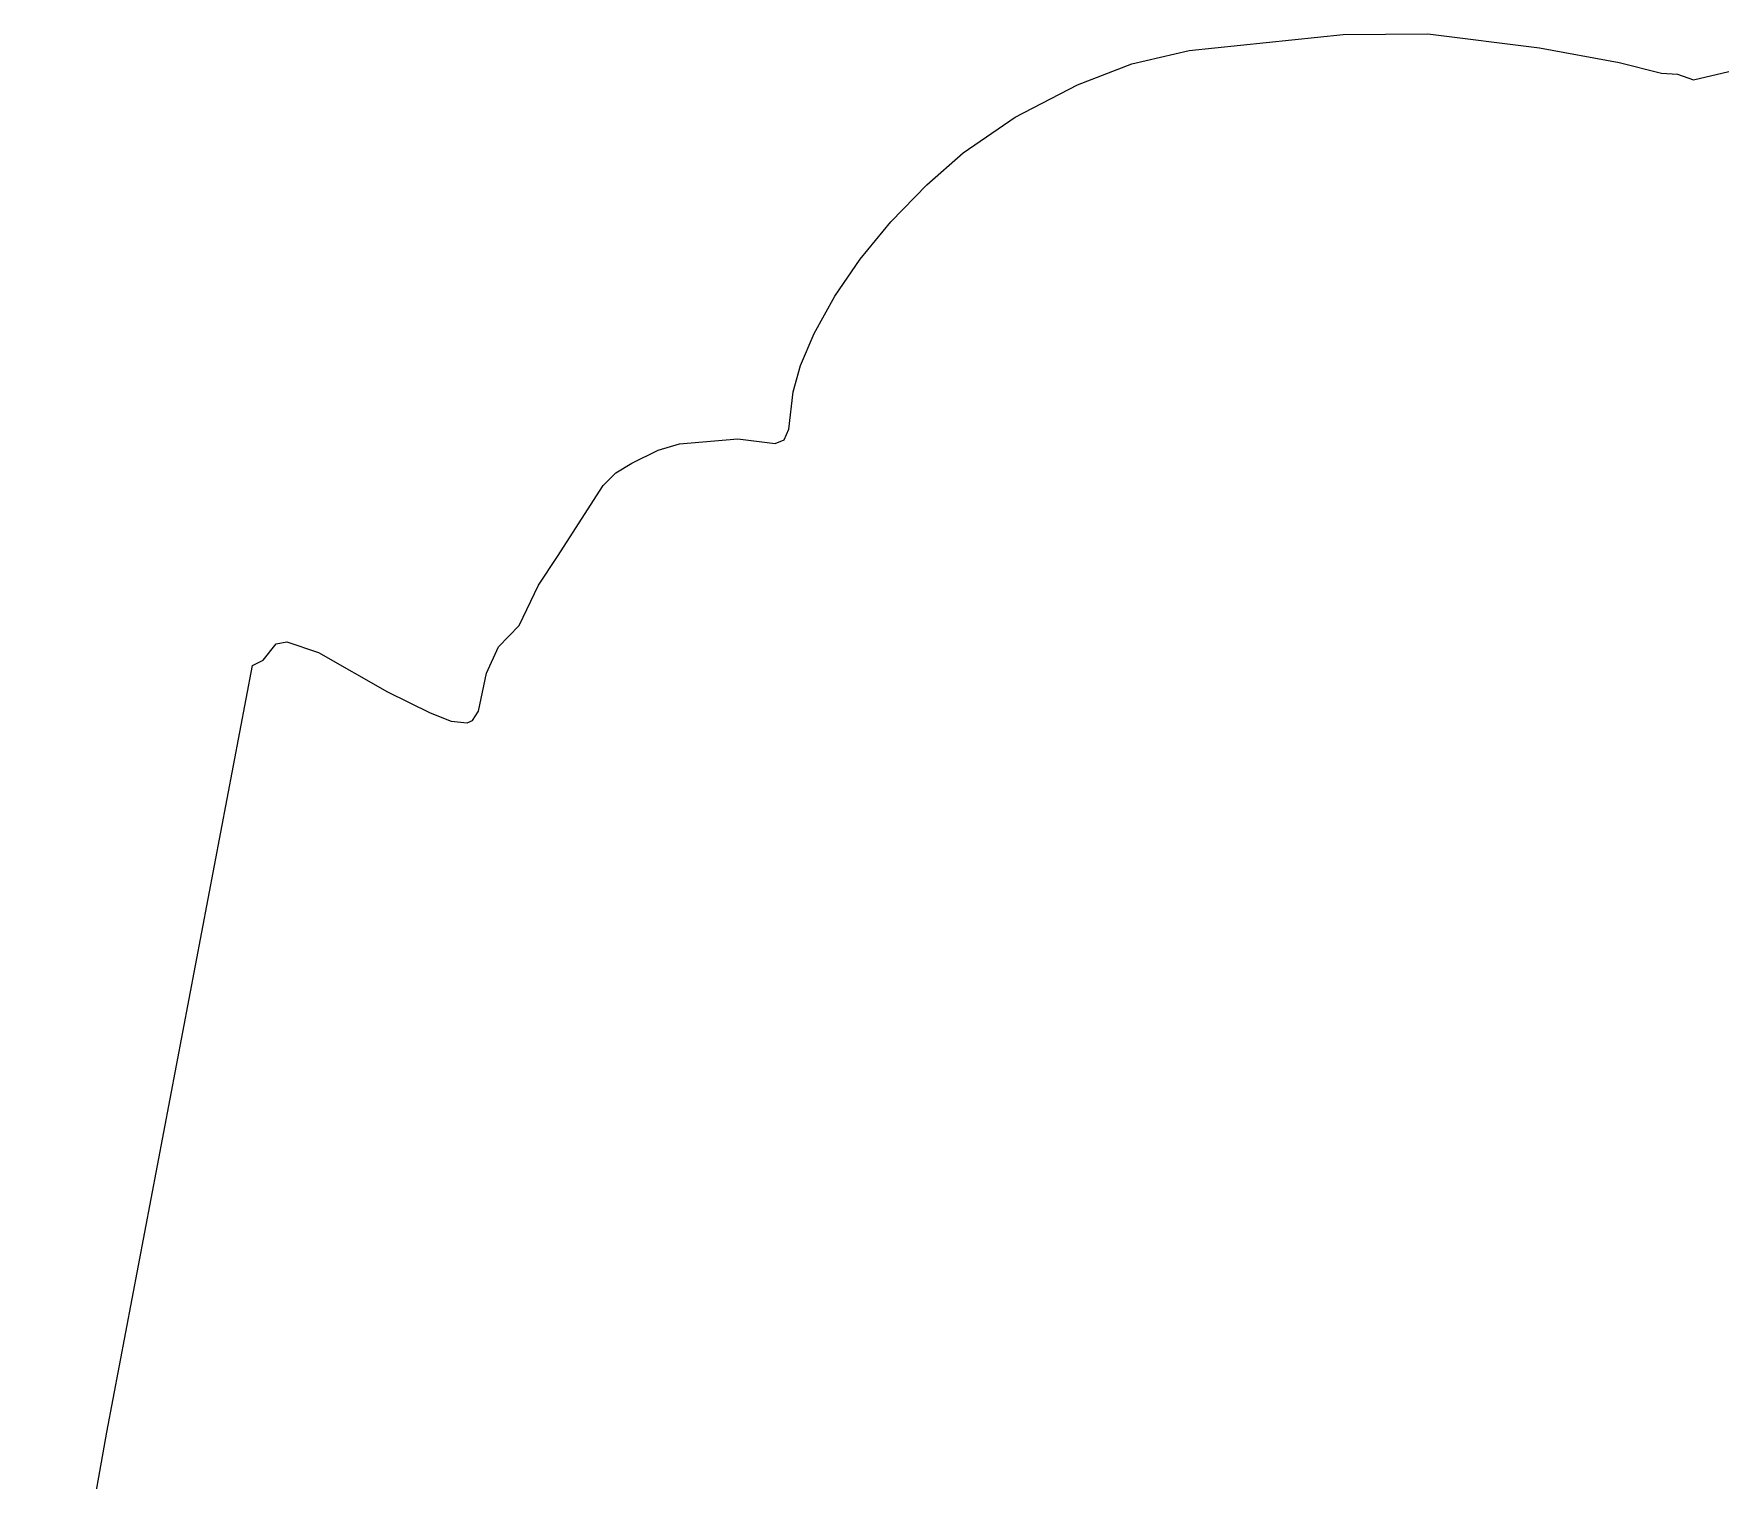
# Model space of a CAD drawing. Header units: metres. Extents: x 245125 to 394351, y 270578 to 4233311.
# Drawn here: x 249137 to 252318, y 4203141 to 4205865 of the extents above; entities that cross this region are included whole.
import ezdxf
from ezdxf.lldxf.tags import DXFTag

# ---------------------------------------------------------------- set-up
doc = ezdxf.new("R2010")
doc.units = ezdxf.units.M
doc.layers.add('ASTOTA', color=7, linetype='Continuous')
tags = doc.linetypes.add('HIDDEN', pattern=[0.375, 0.25, -0.125]).pattern_tags.tags
tags[6:7] = [DXFTag(74, 4), DXFTag(75, 0), DXFTag(340, '0'), DXFTag(46, 1.0), DXFTag(50, 0.0), DXFTag(44, 0.0), DXFTag(45, 0.0)]
tags[4:5] = [DXFTag(74, 4), DXFTag(75, 0), DXFTag(340, '0'), DXFTag(46, 1.0), DXFTag(50, 0.0), DXFTag(44, 0.0), DXFTag(45, 0.0)]

msp = doc.modelspace()

# ---------------------------------------------------------------- linework, layer by layer
at = {"layer": 'ASTOTA', "color": 253, "linetype": 'HIDDEN', "ltscale": 300}
msp.add_lwpolyline([(249136.9, 4202458.5), (249274.3, 4203231), (249548.7, 4204675.5), (249569, 4204685), (249593.5, 4204716), (249613.5, 4204720), (249673.5, 4204699.5), (249803.5, 4204625.5), (249883.5, 4204586), (249923.5, 4204570.5), (249953.5, 4204567.5), (249963.5, 4204571.5), (249974.8, 4204589), (249990, 4204660.5), (250012.2, 4204710.5), (250051.6, 4204750.5), (250087.5, 4204826.5), (250123.4, 4204880.5), (250209.6, 4205014.5), (250233.5, 4205038), (250263.5, 4205056), (250313.5, 4205080.5), (250353.5, 4205092.5), (250463.5, 4205102), (250533.5, 4205093.5), (250550.8, 4205100.5), (250559.5, 4205120.5), (250567.5, 4205190.5), (250581.3, 4205240.5), (250607.1, 4205300.5), (250646, 4205370.5), (250693.9, 4205440.5), (250751.7, 4205510.5), (250819.4, 4205580.5), (250887.6, 4205640.5), (250985.9, 4205708), (251103.5, 4205769), (251205.6, 4205808.5), (251313.5, 4205833.5), (251603.5, 4205863.5), (251763.5, 4205865), (251973.5, 4205838.5), (252123.5, 4205811), (252203.5, 4205791), (252233.5, 4205789), (252263.5, 4205778), (252330.1, 4205794)], dxfattribs=at)

doc.saveas('drawing.dxf')
